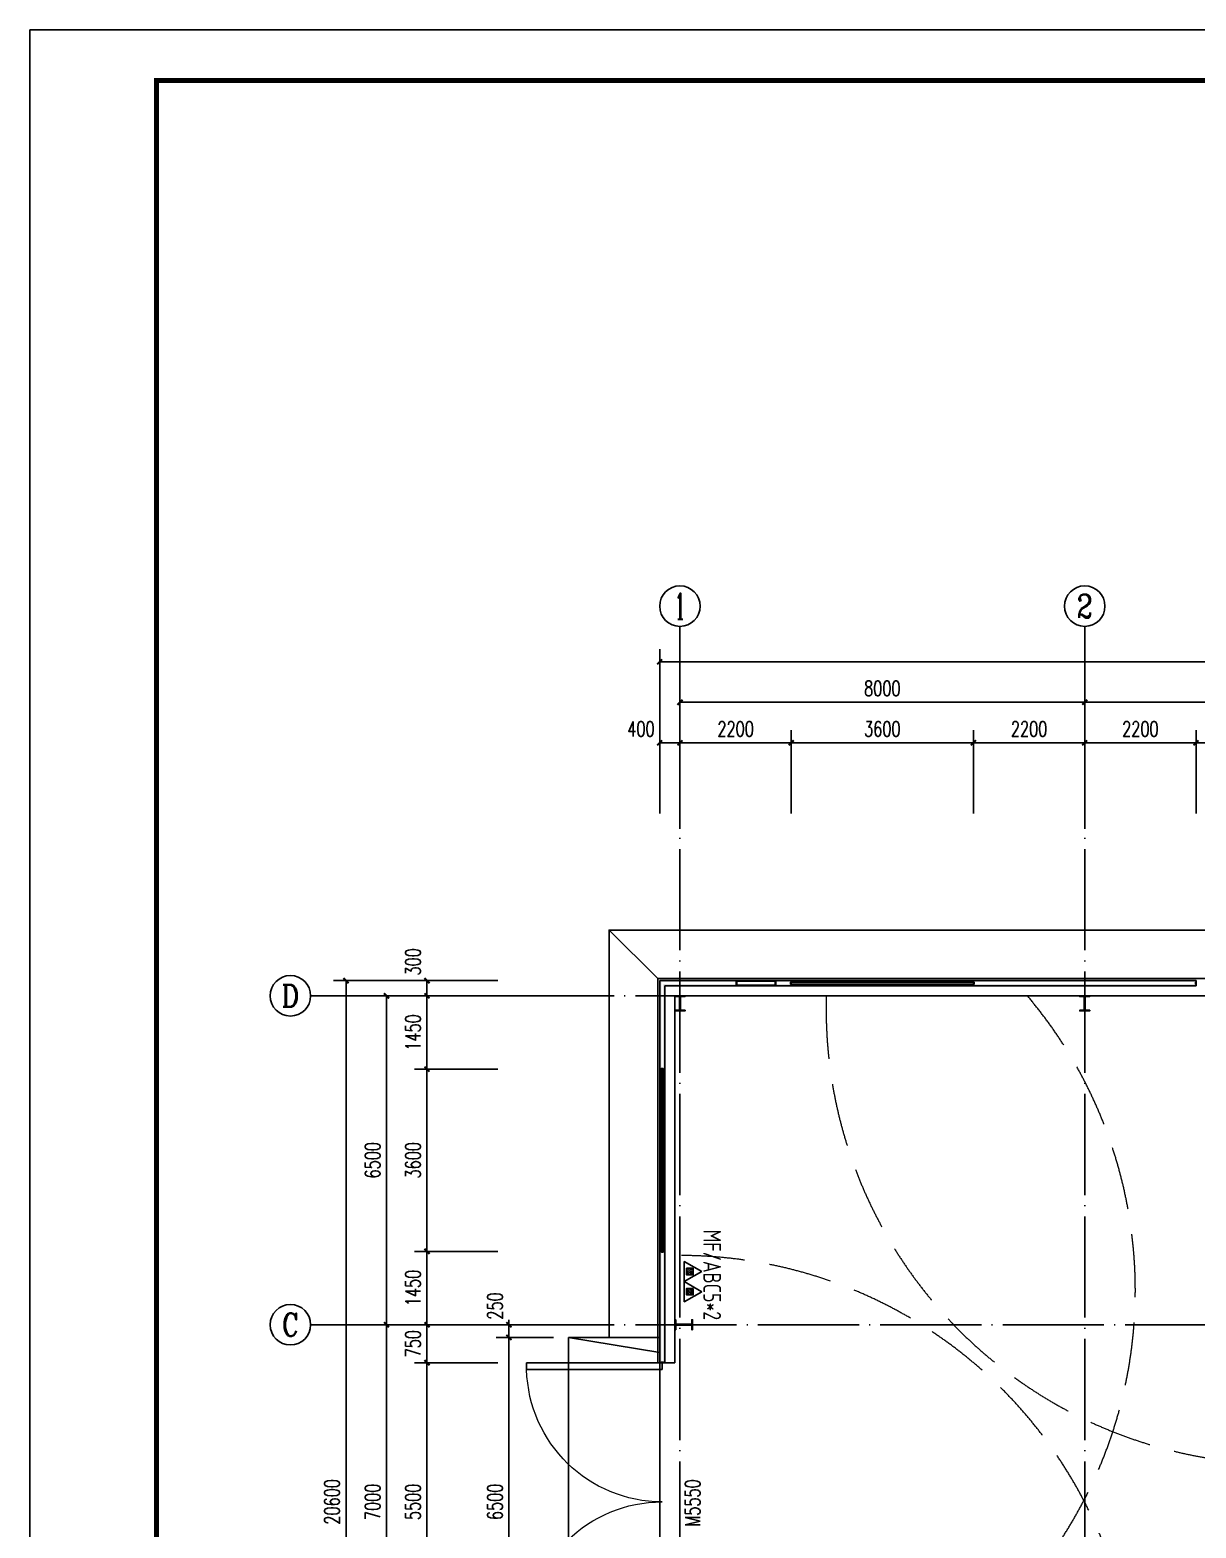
# Model space of a CAD drawing. Extents: x 4579863 to 4663963, y -547270 to -273670.
# Drawn here: x 4579863 to 4602910, y -452240 to -422637 of the extents above; entities that cross this region are included whole.
import ezdxf
from ezdxf.enums import TextEntityAlignment as Align

# ---------------------------------------------------------------- set-up
doc = ezdxf.new("R2010")
doc.units = 0
doc.header["$LTSCALE"] = 1000
doc.header["$MEASUREMENT"] = 0
doc.linetypes.add('DASH', pattern=[0.35, 0.25, -0.1])
doc.linetypes.add('DOTE', pattern=[2.42, 2, -0.2, 0.02, -0.2])
doc.layers.get('0').update_dxf_attribs({"linetype": 'CONTINUOUS'})
doc.layers.get('Defpoints').update_dxf_attribs({"linetype": 'CONTINUOUS'})
doc.layers.add('_0', color=7, linetype='CONTINUOUS', lineweight=25)
for name, color, linetype in [('AXIS', 3, 'CONTINUOUS'), ('AXIS_TEXT', 7, 'CONTINUOUS'), ('DOTE', 252, 'CONTINUOUS'), ('PIPE-消防', 1, 'CONTINUOUS'), ('Prof', 2, 'CONTINUOUS'), ('PUB_DIM', 3, 'CONTINUOUS'), ('PUB_TITLE', 4, 'CONTINUOUS'), ('PUB_WALL', 9, 'CONTINUOUS'), ('STAIR', 5, 'CONTINUOUS'), ('TEXT_给水', 7, 'CONTINUOUS'), ('WALL-MOVE', 6, 'CONTINUOUS'), ('WINDOW', 4, 'CONTINUOUS'), ('WINDOW_TEXT', 7, 'CONTINUOUS')]:
    doc.layers.add(name, color=color, linetype=linetype)
doc.styles.add('_TCH_AXIS', font='COMPLEX', dxfattribs={"bigfont": 'GBCBIG'})
doc.styles.add('_TCH_DIM_T3', font='SIMPLEX', dxfattribs={"width": 0.705882, "bigfont": 'GBCBIG'})
doc.styles.add('_TCH_WINDOW', font='SIMPLEX', dxfattribs={"height": 3.5, "bigfont": 'GBCBIG'})
doc.styles.add('COMPLEX', font='COMPLEX')
doc.styles.add('sceie', font='SCEIE', dxfattribs={"width": 0.75, "bigfont": 'SCEIC'})
doc.dimstyles.new('_TCH_ARCH&&100', dxfattribs={"dimtxt": 297.5, "dimasz": 100, "dimexe": 250, "dimexo": 300, "dimgap": 126.25, "dimtad": 1, "dimdec": 0, "dimzin": 0, "dimdsep": 46, "dimtxsty": '_TCH_DIM_T3', "dimblk": 'ARCHTICK', "dimcen": 0.09, "dimclrt": 7, "dimazin": 2, "dimtfac": 1, "dimtdec": 0, "dimtix": 1, "dimtmove": 2, "dimatfit": 3, "dimfxl": 0, "dimtolj": 1, "dimtzin": 0, "dimarcsym": 0})

# ---------------------------------------------------------------- blocks, each defined once
blk = doc.blocks.new('_ArchTick')
at = {"color": 0, "linetype": 'ByBlock', "const_width": 0.4}
blk.add_lwpolyline([(-0.5, -0.5), (0.5, 0.5)], dxfattribs=at)
blk = doc.blocks.new('*D322')
at = {"layer": 'Defpoints', "color": 0}
for p in [(4589330, -448473), (4590510, -448473), (4590510, -454973)]:
    blk.add_point(p, dxfattribs=at)
at = {"layer": 'PUB_DIM', "color": 0, "lineweight": -2}
for p, q in [((4590210, -448473), (4589080, -448473)), ((4589330, -454973), (4589330, -448473)), ((4590210, -454973), (4589080, -454973))]:
    blk.add_line(p, q, dxfattribs=at)
at = {"layer": 'PUB_DIM', "color": 0, "lineweight": -2, "xscale": 100, "yscale": 100, "zscale": 100}
for p, rotation in [((4589330, -448473), 90), ((4589330, -454973), 270)]:
    blk.add_blockref('_ArchTick', p, dxfattribs=dict(at, rotation=rotation))
at = {"layer": 'PUB_DIM', "color": 7, "insert": (4589055, -451723), "char_height": 297.5, "attachment_point": 5, "rotation": 90, "style": '_TCH_DIM_T3'}
blk.add_mtext('\\A1;6500', dxfattribs=at)
blk = doc.blocks.new('*D323')
at = {"layer": 'Defpoints', "color": 0}
for p in [(4589330, -448223), (4590510, -448223), (4590510, -448473)]:
    blk.add_point(p, dxfattribs=at)
at = {"layer": 'PUB_DIM', "color": 0, "lineweight": -2}
for p, q in [((4589330, -448223), (4589330, -448123)), ((4590210, -448223), (4589080, -448223)), ((4590210, -448473), (4589080, -448473)), ((4589330, -448473), (4589330, -448223)), ((4589330, -448473), (4589330, -448573))]:
    blk.add_line(p, q, dxfattribs=at)
at = {"layer": 'PUB_DIM', "color": 0, "lineweight": -2, "xscale": 100, "yscale": 100, "zscale": 100}
for p, rotation in [((4589330, -448223), 270), ((4589330, -448473), 90)]:
    blk.add_blockref('_ArchTick', p, dxfattribs=dict(at, rotation=rotation))
at = {"layer": 'PUB_DIM', "color": 7, "insert": (4589055, -447853), "char_height": 297.5, "attachment_point": 5, "rotation": 90, "style": '_TCH_DIM_T3'}
blk.add_mtext('\\A1;250', dxfattribs=at)
blk = doc.blocks.new('*D339')
at = {"layer": 'Defpoints', "color": 0}
for p in [(4587710, -448973), (4589410, -448973), (4589410, -454473)]:
    blk.add_point(p, dxfattribs=at)
at = {"layer": 'PUB_DIM', "color": 0, "lineweight": -2}
for p, q in [((4589110, -448973), (4587460, -448973)), ((4587710, -454473), (4587710, -448973)), ((4589110, -454473), (4587460, -454473))]:
    blk.add_line(p, q, dxfattribs=at)
at = {"layer": 'PUB_DIM', "color": 0, "lineweight": -2, "xscale": 100, "yscale": 100, "zscale": 100}
for p, rotation in [((4587710, -448973), 90), ((4587710, -454473), 270)]:
    blk.add_blockref('_ArchTick', p, dxfattribs=dict(at, rotation=rotation))
at = {"layer": 'PUB_DIM', "color": 7, "insert": (4587435, -451723), "char_height": 297.5, "attachment_point": 5, "rotation": 90, "style": '_TCH_DIM_T3'}
blk.add_mtext('\\A1;5500', dxfattribs=at)
blk = doc.blocks.new('*D340')
at = {"layer": 'Defpoints', "color": 0}
for p in [(4587710, -448223), (4589410, -448223), (4589410, -448973)]:
    blk.add_point(p, dxfattribs=at)
at = {"layer": 'PUB_DIM', "color": 0, "lineweight": -2}
for p, q in [((4587710, -448223), (4587710, -448123)), ((4589110, -448223), (4587460, -448223)), ((4587710, -448973), (4587710, -448223)), ((4589110, -448973), (4587460, -448973)), ((4587710, -448973), (4587710, -449073))]:
    blk.add_line(p, q, dxfattribs=at)
at = {"layer": 'PUB_DIM', "color": 0, "lineweight": -2, "xscale": 100, "yscale": 100, "zscale": 100}
for p, rotation in [((4587710, -448223), 270), ((4587710, -448973), 90)]:
    blk.add_blockref('_ArchTick', p, dxfattribs=dict(at, rotation=rotation))
at = {"layer": 'PUB_DIM', "color": 7, "insert": (4587435, -448598), "char_height": 297.5, "attachment_point": 5, "rotation": 90, "style": '_TCH_DIM_T3'}
blk.add_mtext('\\A1;750', dxfattribs=at)
blk = doc.blocks.new('*D341')
at = {"layer": 'Defpoints', "color": 0}
for p in [(4587710, -446773), (4589410, -446773), (4589410, -448223)]:
    blk.add_point(p, dxfattribs=at)
at = {"layer": 'PUB_DIM', "color": 0, "lineweight": -2}
for p, q in [((4589110, -446773), (4587460, -446773)), ((4587710, -448223), (4587710, -446773)), ((4589110, -448223), (4587460, -448223))]:
    blk.add_line(p, q, dxfattribs=at)
at = {"layer": 'PUB_DIM', "color": 0, "lineweight": -2, "xscale": 100, "yscale": 100, "zscale": 100}
for p, rotation in [((4587710, -446773), 90), ((4587710, -448223), 270)]:
    blk.add_blockref('_ArchTick', p, dxfattribs=dict(at, rotation=rotation))
at = {"layer": 'PUB_DIM', "color": 7, "insert": (4587435, -447498), "char_height": 297.5, "attachment_point": 5, "rotation": 90, "style": '_TCH_DIM_T3'}
blk.add_mtext('\\A1;1450', dxfattribs=at)
blk = doc.blocks.new('*D342')
at = {"layer": 'Defpoints', "color": 0}
for p in [(4587710, -443173), (4589410, -443173), (4589410, -446773)]:
    blk.add_point(p, dxfattribs=at)
at = {"layer": 'PUB_DIM', "color": 0, "lineweight": -2}
for p, q in [((4589110, -443173), (4587460, -443173)), ((4587710, -446773), (4587710, -443173)), ((4589110, -446773), (4587460, -446773))]:
    blk.add_line(p, q, dxfattribs=at)
at = {"layer": 'PUB_DIM', "color": 0, "lineweight": -2, "xscale": 100, "yscale": 100, "zscale": 100}
for p, rotation in [((4587710, -443173), 90), ((4587710, -446773), 270)]:
    blk.add_blockref('_ArchTick', p, dxfattribs=dict(at, rotation=rotation))
at = {"layer": 'PUB_DIM', "color": 7, "insert": (4587435, -444973), "char_height": 297.5, "attachment_point": 5, "rotation": 90, "style": '_TCH_DIM_T3'}
blk.add_mtext('\\A1;3600', dxfattribs=at)
blk = doc.blocks.new('*D343')
at = {"layer": 'Defpoints', "color": 0}
for p in [(4587710, -441723), (4589410, -441723), (4589410, -443173)]:
    blk.add_point(p, dxfattribs=at)
at = {"layer": 'PUB_DIM', "color": 0, "lineweight": -2}
for p, q in [((4589110, -441723), (4587460, -441723)), ((4587710, -443173), (4587710, -441723)), ((4589110, -443173), (4587460, -443173))]:
    blk.add_line(p, q, dxfattribs=at)
at = {"layer": 'PUB_DIM', "color": 0, "lineweight": -2, "xscale": 100, "yscale": 100, "zscale": 100}
for p, rotation in [((4587710, -441723), 90), ((4587710, -443173), 270)]:
    blk.add_blockref('_ArchTick', p, dxfattribs=dict(at, rotation=rotation))
at = {"layer": 'PUB_DIM', "color": 7, "insert": (4587435, -442448), "char_height": 297.5, "attachment_point": 5, "rotation": 90, "style": '_TCH_DIM_T3'}
blk.add_mtext('\\A1;1450', dxfattribs=at)
blk = doc.blocks.new('*D344')
at = {"layer": 'Defpoints', "color": 0}
for p in [(4587710, -441423), (4589410, -441423), (4589410, -441723)]:
    blk.add_point(p, dxfattribs=at)
at = {"layer": 'PUB_DIM', "color": 0, "lineweight": -2}
for p, q in [((4589110, -441423), (4587460, -441423)), ((4587710, -441723), (4587710, -441423)), ((4589110, -441723), (4587460, -441723))]:
    blk.add_line(p, q, dxfattribs=at)
at = {"layer": 'PUB_DIM', "color": 0, "lineweight": -2, "xscale": 100, "yscale": 100, "zscale": 100}
for p, rotation in [((4587710, -441423), 90), ((4587710, -441723), 270)]:
    blk.add_blockref('_ArchTick', p, dxfattribs=dict(at, rotation=rotation))
at = {"layer": 'PUB_DIM', "color": 7, "insert": (4587435, -441053), "char_height": 297.5, "attachment_point": 5, "rotation": 90, "style": '_TCH_DIM_T3'}
blk.add_mtext('\\A1;300', dxfattribs=at)
blk = doc.blocks.new('*D376')
at = {"layer": 'Defpoints', "color": 0}
for p in [(4592710, -436723), (4592310, -438423), (4592710, -438423)]:
    blk.add_point(p, dxfattribs=at)
at = {"layer": 'PUB_DIM', "color": 0, "lineweight": -2}
for p, q in [((4592310, -438123), (4592310, -436473)), ((4592710, -438123), (4592710, -436473)), ((4592310, -436723), (4592710, -436723))]:
    blk.add_line(p, q, dxfattribs=at)
at = {"layer": 'PUB_DIM', "color": 0, "lineweight": -2, "xscale": 100, "yscale": 100, "zscale": 100, "rotation": 180}
blk.add_blockref('_ArchTick', (4592310, -436723), dxfattribs=at)
at = {"layer": 'PUB_DIM', "color": 0, "lineweight": -2, "xscale": 100, "yscale": 100, "zscale": 100}
blk.add_blockref('_ArchTick', (4592710, -436723), dxfattribs=at)
at = {"layer": 'PUB_DIM', "color": 7, "insert": (4591940, -436448), "char_height": 297.5, "attachment_point": 5, "style": '_TCH_DIM_T3'}
blk.add_mtext('\\A1;400', dxfattribs=at)
blk = doc.blocks.new('*D377')
at = {"layer": 'Defpoints', "color": 0}
for p in [(4594910, -436723), (4592710, -438423), (4594910, -438423)]:
    blk.add_point(p, dxfattribs=at)
at = {"layer": 'PUB_DIM', "color": 0, "lineweight": -2}
for p, q in [((4592710, -438123), (4592710, -436473)), ((4594910, -438123), (4594910, -436473)), ((4592710, -436723), (4594910, -436723))]:
    blk.add_line(p, q, dxfattribs=at)
at = {"layer": 'PUB_DIM', "color": 0, "lineweight": -2, "xscale": 100, "yscale": 100, "zscale": 100, "rotation": 180}
blk.add_blockref('_ArchTick', (4592710, -436723), dxfattribs=at)
at = {"layer": 'PUB_DIM', "color": 0, "lineweight": -2, "xscale": 100, "yscale": 100, "zscale": 100}
blk.add_blockref('_ArchTick', (4594910, -436723), dxfattribs=at)
at = {"layer": 'PUB_DIM', "color": 7, "insert": (4593810, -436448), "char_height": 297.5, "attachment_point": 5, "style": '_TCH_DIM_T3'}
blk.add_mtext('\\A1;2200', dxfattribs=at)
blk = doc.blocks.new('*D378')
at = {"layer": 'Defpoints', "color": 0}
for p in [(4598510, -436723), (4594910, -438423), (4598510, -438423)]:
    blk.add_point(p, dxfattribs=at)
at = {"layer": 'PUB_DIM', "color": 0, "lineweight": -2}
for p, q in [((4594910, -438123), (4594910, -436473)), ((4598510, -438123), (4598510, -436473)), ((4594910, -436723), (4598510, -436723))]:
    blk.add_line(p, q, dxfattribs=at)
at = {"layer": 'PUB_DIM', "color": 0, "lineweight": -2, "xscale": 100, "yscale": 100, "zscale": 100, "rotation": 180}
blk.add_blockref('_ArchTick', (4594910, -436723), dxfattribs=at)
at = {"layer": 'PUB_DIM', "color": 0, "lineweight": -2, "xscale": 100, "yscale": 100, "zscale": 100}
blk.add_blockref('_ArchTick', (4598510, -436723), dxfattribs=at)
at = {"layer": 'PUB_DIM', "color": 7, "insert": (4596710, -436448), "char_height": 297.5, "attachment_point": 5, "style": '_TCH_DIM_T3'}
blk.add_mtext('\\A1;3600', dxfattribs=at)
blk = doc.blocks.new('*D379')
at = {"layer": 'Defpoints', "color": 0}
for p in [(4600710, -436723), (4598510, -438423), (4600710, -438423)]:
    blk.add_point(p, dxfattribs=at)
at = {"layer": 'PUB_DIM', "color": 0, "lineweight": -2}
for p, q in [((4598510, -438123), (4598510, -436473)), ((4600710, -438123), (4600710, -436473)), ((4598510, -436723), (4600710, -436723))]:
    blk.add_line(p, q, dxfattribs=at)
at = {"layer": 'PUB_DIM', "color": 0, "lineweight": -2, "xscale": 100, "yscale": 100, "zscale": 100, "rotation": 180}
blk.add_blockref('_ArchTick', (4598510, -436723), dxfattribs=at)
at = {"layer": 'PUB_DIM', "color": 0, "lineweight": -2, "xscale": 100, "yscale": 100, "zscale": 100}
blk.add_blockref('_ArchTick', (4600710, -436723), dxfattribs=at)
at = {"layer": 'PUB_DIM', "color": 7, "insert": (4599610, -436448), "char_height": 297.5, "attachment_point": 5, "style": '_TCH_DIM_T3'}
blk.add_mtext('\\A1;2200', dxfattribs=at)
blk = doc.blocks.new('*D380')
at = {"layer": 'Defpoints', "color": 0}
for p in [(4602910, -436723), (4600710, -438423), (4602910, -438423)]:
    blk.add_point(p, dxfattribs=at)
at = {"layer": 'PUB_DIM', "color": 0, "lineweight": -2}
for p, q in [((4600710, -438123), (4600710, -436473)), ((4602910, -438123), (4602910, -436473)), ((4600710, -436723), (4602910, -436723))]:
    blk.add_line(p, q, dxfattribs=at)
at = {"layer": 'PUB_DIM', "color": 0, "lineweight": -2, "xscale": 100, "yscale": 100, "zscale": 100, "rotation": 180}
blk.add_blockref('_ArchTick', (4600710, -436723), dxfattribs=at)
at = {"layer": 'PUB_DIM', "color": 0, "lineweight": -2, "xscale": 100, "yscale": 100, "zscale": 100}
blk.add_blockref('_ArchTick', (4602910, -436723), dxfattribs=at)
at = {"layer": 'PUB_DIM', "color": 7, "insert": (4601810, -436448), "char_height": 297.5, "attachment_point": 5, "style": '_TCH_DIM_T3'}
blk.add_mtext('\\A1;2200', dxfattribs=at)
blk = doc.blocks.new('*D381')
at = {"layer": 'Defpoints', "color": 0}
for p in [(4606510, -436723), (4602910, -438423), (4606510, -438423)]:
    blk.add_point(p, dxfattribs=at)
at = {"layer": 'PUB_DIM', "color": 0, "lineweight": -2}
for p, q in [((4602910, -438123), (4602910, -436473)), ((4606510, -438123), (4606510, -436473)), ((4602910, -436723), (4606510, -436723))]:
    blk.add_line(p, q, dxfattribs=at)
at = {"layer": 'PUB_DIM', "color": 0, "lineweight": -2, "xscale": 100, "yscale": 100, "zscale": 100, "rotation": 180}
blk.add_blockref('_ArchTick', (4602910, -436723), dxfattribs=at)
at = {"layer": 'PUB_DIM', "color": 0, "lineweight": -2, "xscale": 100, "yscale": 100, "zscale": 100}
blk.add_blockref('_ArchTick', (4606510, -436723), dxfattribs=at)
at = {"layer": 'PUB_DIM', "color": 7, "insert": (4604710, -436448), "char_height": 297.5, "attachment_point": 5, "style": '_TCH_DIM_T3'}
blk.add_mtext('\\A1;3600', dxfattribs=at)
blk = doc.blocks.new('$DorLib2D$00000002')
for p, q in [((-0.5, 0), (-0.5, 0.4875)), ((-0.475, 0.4875), (-0.5, 0.4875)), ((-0.475, 0), (-0.475, 0.4875)), ((0.475, 0), (0.475, 0.4875)), ((0.475, 0.4875), (0.5, 0.4875)), ((0.5, 0), (0.5, 0.4875)), ((-0.5, 0), (-0.475, 0)), ((0.5, 0), (0.475, 0))]:
    blk.add_line(p, q)
at = {"lineweight": 13}
for centre, start, end in [((-0.4875, 0), 0, 88.5307), ((0.4875, 0), 91.4693, 180)]:
    blk.add_arc(centre, 0.4875, start, end, dxfattribs=at)
blk = doc.blocks.new('$TCHSYS$WIN2D')
for p, q in [((-0.5, 0.5), (0.5, 0.5)), ((-0.5, 0.5), (-0.5, -0.5)), ((0.5, 0.5), (0.5, -0.5)), ((0.5, 0.1667), (-0.5, 0.1667)), ((0.5, -0.1667), (-0.5, -0.1667)), ((-0.5, -0.5), (0.5, -0.5))]:
    blk.add_line(p, q)
blk = doc.blocks.new('*D300')
at = {"layer": 'AXIS', "color": 0, "lineweight": -2}
for p, q in [((4589110, -448223), (4586660, -448223)), ((4586910, -455223), (4586910, -448223)), ((4589110, -455223), (4586660, -455223))]:
    blk.add_line(p, q, dxfattribs=at)
at = {"layer": 'Defpoints', "color": 0}
for p in [(4586910, -448223), (4589410, -448223), (4589410, -455223)]:
    blk.add_point(p, dxfattribs=at)
at = {"layer": 'AXIS', "color": 0, "lineweight": -2, "xscale": 100, "yscale": 100, "zscale": 100}
for p, rotation in [((4586910, -448223), 90), ((4586910, -455223), 270)]:
    blk.add_blockref('_ArchTick', p, dxfattribs=dict(at, rotation=rotation))
at = {"layer": 'AXIS', "color": 7, "insert": (4586635, -451723), "char_height": 297.5, "attachment_point": 5, "rotation": 90, "style": '_TCH_DIM_T3'}
blk.add_mtext('\\A1;7000', dxfattribs=at)
blk = doc.blocks.new('*D301')
at = {"layer": 'AXIS', "color": 0, "lineweight": -2}
for p, q in [((4589110, -441723), (4586660, -441723)), ((4586910, -448223), (4586910, -441723)), ((4589110, -448223), (4586660, -448223))]:
    blk.add_line(p, q, dxfattribs=at)
at = {"layer": 'Defpoints', "color": 0}
for p in [(4586910, -441723), (4589410, -441723), (4589410, -448223)]:
    blk.add_point(p, dxfattribs=at)
at = {"layer": 'AXIS', "color": 0, "lineweight": -2, "xscale": 100, "yscale": 100, "zscale": 100}
for p, rotation in [((4586910, -441723), 90), ((4586910, -448223), 270)]:
    blk.add_blockref('_ArchTick', p, dxfattribs=dict(at, rotation=rotation))
at = {"layer": 'AXIS', "color": 7, "insert": (4586635, -444973), "char_height": 297.5, "attachment_point": 5, "rotation": 90, "style": '_TCH_DIM_T3'}
blk.add_mtext('\\A1;6500', dxfattribs=at)
blk = doc.blocks.new('*D302')
at = {"layer": 'AXIS', "color": 0, "lineweight": -2}
for p, q in [((4589110, -441423), (4585860, -441423)), ((4586110, -462023), (4586110, -441423)), ((4589110, -462023), (4585860, -462023))]:
    blk.add_line(p, q, dxfattribs=at)
at = {"layer": 'Defpoints', "color": 0}
for p in [(4586110, -441423), (4589410, -441423), (4589410, -462023)]:
    blk.add_point(p, dxfattribs=at)
at = {"layer": 'AXIS', "color": 0, "lineweight": -2, "xscale": 100, "yscale": 100, "zscale": 100}
for p, rotation in [((4586110, -441423), 90), ((4586110, -462023), 270)]:
    blk.add_blockref('_ArchTick', p, dxfattribs=dict(at, rotation=rotation))
at = {"layer": 'AXIS', "color": 7, "insert": (4585835, -451723), "char_height": 297.5, "attachment_point": 5, "rotation": 90, "style": '_TCH_DIM_T3'}
blk.add_mtext('\\A1;20600', dxfattribs=at)
blk = doc.blocks.new('_AXISO')
blk.add_circle((0, 0), 0.5)
at = {"layer": 'AXIS_TEXT', "style": 'COMPLEX', "width": 1.041667}
blk.add_attdef('A', text='', height=0.56, dxfattribs=at).set_placement((-0.25, -0.28), (0.25, -0.28), align=Align.FIT)
blk = doc.blocks.new('*D307')
at = {"layer": 'AXIS', "color": 0, "lineweight": -2}
for p, q in [((4592710, -438123), (4592710, -435673)), ((4600710, -438123), (4600710, -435673)), ((4592710, -435923), (4600710, -435923))]:
    blk.add_line(p, q, dxfattribs=at)
at = {"layer": 'Defpoints', "color": 0}
for p in [(4600710, -435923), (4592710, -438423), (4600710, -438423)]:
    blk.add_point(p, dxfattribs=at)
at = {"layer": 'AXIS', "color": 0, "lineweight": -2, "xscale": 100, "yscale": 100, "zscale": 100, "rotation": 180}
blk.add_blockref('_ArchTick', (4592710, -435923), dxfattribs=at)
at = {"layer": 'AXIS', "color": 0, "lineweight": -2, "xscale": 100, "yscale": 100, "zscale": 100}
blk.add_blockref('_ArchTick', (4600710, -435923), dxfattribs=at)
at = {"layer": 'AXIS', "color": 7, "insert": (4596710, -435648), "char_height": 297.5, "attachment_point": 5, "style": '_TCH_DIM_T3'}
blk.add_mtext('\\A1;8000', dxfattribs=at)
blk = doc.blocks.new('*D308')
at = {"layer": 'AXIS', "color": 0, "lineweight": -2}
for p, q in [((4600710, -438123), (4600710, -435673)), ((4608710, -438123), (4608710, -435673)), ((4600710, -435923), (4608710, -435923))]:
    blk.add_line(p, q, dxfattribs=at)
at = {"layer": 'Defpoints', "color": 0}
for p in [(4608710, -435923), (4600710, -438423), (4608710, -438423)]:
    blk.add_point(p, dxfattribs=at)
at = {"layer": 'AXIS', "color": 0, "lineweight": -2, "xscale": 100, "yscale": 100, "zscale": 100, "rotation": 180}
blk.add_blockref('_ArchTick', (4600710, -435923), dxfattribs=at)
at = {"layer": 'AXIS', "color": 0, "lineweight": -2, "xscale": 100, "yscale": 100, "zscale": 100}
blk.add_blockref('_ArchTick', (4608710, -435923), dxfattribs=at)
at = {"layer": 'AXIS', "color": 7, "insert": (4604710, -435648), "char_height": 297.5, "attachment_point": 5, "style": '_TCH_DIM_T3'}
blk.add_mtext('\\A1;8000', dxfattribs=at)
blk = doc.blocks.new('*D313')
at = {"layer": 'AXIS', "color": 0, "lineweight": -2}
for p, q in [((4592310, -438123), (4592310, -434873)), ((4641110, -438123), (4641110, -434873)), ((4592310, -435123), (4641110, -435123))]:
    blk.add_line(p, q, dxfattribs=at)
at = {"layer": 'Defpoints', "color": 0}
for p in [(4641110, -435123), (4592310, -438423), (4641110, -438423)]:
    blk.add_point(p, dxfattribs=at)
at = {"layer": 'AXIS', "color": 0, "lineweight": -2, "xscale": 100, "yscale": 100, "zscale": 100, "rotation": 180}
blk.add_blockref('_ArchTick', (4592310, -435123), dxfattribs=at)
at = {"layer": 'AXIS', "color": 0, "lineweight": -2, "xscale": 100, "yscale": 100, "zscale": 100}
blk.add_blockref('_ArchTick', (4641110, -435123), dxfattribs=at)
at = {"layer": 'AXIS', "color": 7, "insert": (4616710, -434848), "char_height": 297.5, "attachment_point": 5, "style": '_TCH_DIM_T3'}
blk.add_mtext('\\A1;48800', dxfattribs=at)
blk = doc.blocks.new('严重危险灭火器')
h = blk.add_hatch()
h.set_pattern_fill('ANSI31', color=2, scale=200, style=0)
h.set_pattern_definition([(45, (7683561.927, -2197433.652), (-17.67767, 17.67767), [])])
h.paths.add_polyline_path([(7722041, -2190589), (7722171, -2190589), (7722171, -2190719), (7722041, -2190719)])
h = blk.add_hatch()
h.set_pattern_fill('ANSI31', color=2, scale=200, style=0)
h.set_pattern_definition([(45, (7683958.7, -2197433.652), (-17.67767, 17.67767), [])])
h.paths.add_polyline_path([(7722438, -2190589), (7722567, -2190589), (7722567, -2190719), (7722438, -2190719)])
at = {"color": 2}
for points in [[(7722106, -2190419), (7721907, -2190763), (7722304, -2190763)], [(7722041, -2190589), (7722171, -2190589), (7722171, -2190719), (7722041, -2190719)], [(7722503, -2190419), (7722304, -2190763), (7722701, -2190763)], [(7722438, -2190589), (7722567, -2190589), (7722567, -2190719), (7722438, -2190719)]]:
    blk.add_lwpolyline(points, close=True, dxfattribs=at)
at = {"layer": 'TEXT_给水', "color": 2, "linetype": 'Continuous', "style": 'sceie', "width": 0.86}
blk.add_text('MF/ABC5*2', height=350, dxfattribs=at).set_placement((7721277, -2190387))

msp = doc.modelspace()

# ---------------------------------------------------------------- hatches: boundary and pattern name
at = {"layer": 'Prof', "linetype": 'ByBlock'}
for points in [[(4592700, -442006.9), (4592610, -442006.9), (4592610, -442022.9), (4592810, -442022.9), (4592810, -442006.9), (4592720, -442006.9), (4592720, -441738.9), (4592810, -441738.9), (4592810, -441722.9), (4592610, -441722.9), (4592610, -441738.9), (4592700, -441738.9)], [(4600720, -442006.9), (4600810, -442006.9), (4600810, -442022.9), (4600610, -442022.9), (4600610, -442006.9), (4600700, -442006.9), (4600700, -441738.9), (4600610, -441738.9), (4600610, -441722.9), (4600810, -441722.9), (4600810, -441738.9), (4600720, -441738.9)], [(4592626, -448213), (4592626, -448123), (4592610, -448123), (4592610, -448323), (4592626, -448323), (4592626, -448233), (4592944, -448233), (4592944, -448323), (4592960, -448323), (4592960, -448123), (4592944, -448123), (4592944, -448213)]]:
    msp.add_hatch(color=256, dxfattribs=at).paths.add_polyline_path(points)
at = {"layer": 'PUB_WALL'}
for points in [[(4592310, -441422.9), (4592310, -443172.9), (4592340, -443142.9), (4592340, -441452.9)], [(4594910, -441422.9), (4592310, -441422.9), (4592340, -441452.9), (4594880, -441452.9)], [(4592410, -443172.9), (4592410, -441522.9), (4592380, -441492.9), (4592380, -443142.9)], [(4592410, -441522.9), (4594910, -441522.9), (4594880, -441492.9), (4592380, -441492.9)], [(4594910, -441522.9), (4594910, -441422.9), (4594880, -441452.9), (4594880, -441492.9)], [(4602910, -441422.9), (4598510, -441422.9), (4598540, -441452.9), (4602880, -441452.9)], [(4598510, -441422.9), (4598510, -441522.9), (4598540, -441492.9), (4598540, -441452.9)], [(4598510, -441522.9), (4602910, -441522.9), (4602880, -441492.9), (4598540, -441492.9)], [(4602910, -441522.9), (4602910, -441422.9), (4602880, -441452.9), (4602880, -441492.9)], [(4592310, -443172.9), (4592410, -443172.9), (4592380, -443142.9), (4592340, -443142.9)], [(4592410, -446772.9), (4592310, -446772.9), (4592340, -446802.9), (4592380, -446802.9)], [(4592310, -446772.9), (4592310, -448972.9), (4592340, -448942.9), (4592340, -446802.9)], [(4592410, -448972.9), (4592410, -446772.9), (4592380, -446802.9), (4592380, -448942.9)], [(4592310, -448972.9), (4592410, -448972.9), (4592380, -448942.9), (4592340, -448942.9)]]:
    msp.add_hatch(color=256, dxfattribs=at).paths.add_polyline_path(points)

# ---------------------------------------------------------------- linework, layer by layer
at = {"color": 0}
msp.add_lwpolyline([(4593817.5, -441522.9), (4594602.5, -441522.9), (4594602.5, -441422.9), (4593817.5, -441422.9), (4593817.5, -441522.9)], dxfattribs=at)
at = {"color": 0, "const_width": 30}
msp.add_lwpolyline([(4593832.5, -441507.9), (4594587.5, -441507.9), (4594587.5, -441437.9), (4593832.5, -441437.9)], close=True, dxfattribs=at)
at = {"layer": '_0', "color": 0}
for p, q in [((4592310, -448972.9), (4592270, -448972.9)), ((4592410, -448972.9), (4592610, -448972.9))]:
    msp.add_line(p, q, dxfattribs=at)
msp.add_lwpolyline([(4609960, -441722.9), (4592610, -441722.9), (4592610, -448972.9)], dxfattribs=at)
at = {"layer": 'AXIS', "color": 0}
for p, q in [((4592710, -438422.9), (4592710, -434422.9)), ((4600710, -438422.9), (4600710, -434422.9)), ((4589410, -441722.9), (4585410, -441722.9)), ((4589410, -448222.9), (4585410, -448222.9))]:
    msp.add_line(p, q, dxfattribs=at)
at = {"layer": 'DOTE', "linetype": 'DOTE'}
for p, q in [((4592710, -465022.9), (4592710, -438422.9)), ((4600710, -465022.9), (4600710, -438422.9)), ((4589410, -441722.9), (4644010, -441722.9)), ((4589410, -448222.9), (4644010, -448222.9))]:
    msp.add_line(p, q, dxfattribs=at)
at = {"layer": 'PIPE-消防', "color": 2, "linetype": 'DASH', "lineweight": 20, "ltscale": 5}
for centre, start, end in [((4592710, -447541.7), 270, 40.28071), ((4604598.2, -441975.8), 178.38969, 1.61031), ((4592710, -455855), 319.30824, 90)]:
    msp.add_arc(centre, 9000, start, end, dxfattribs=at)
at = {"layer": 'Prof', "linetype": 'ByBlock'}
for points in [[(4592810, -441722.9), (4592610, -441722.9), (4592610, -441738.9), (4592700, -441738.9), (4592700, -442006.9), (4592610, -442006.9), (4592610, -442022.9), (4592810, -442022.9), (4592810, -442006.9), (4592720, -442006.9), (4592720, -441738.9), (4592810, -441738.9)], [(4600610, -441722.9), (4600810, -441722.9), (4600810, -441738.9), (4600720, -441738.9), (4600720, -442006.9), (4600810, -442006.9), (4600810, -442022.9), (4600610, -442022.9), (4600610, -442006.9), (4600700, -442006.9), (4600700, -441738.9), (4600610, -441738.9)], [(4592960, -448323), (4592960, -448123), (4592944, -448123), (4592944, -448213), (4592626, -448213), (4592626, -448123), (4592610, -448123), (4592610, -448323), (4592626, -448323), (4592626, -448233), (4592944, -448233), (4592944, -448323)]]:
    msp.add_lwpolyline(points, close=True, dxfattribs=at)
at = {"layer": 'PUB_TITLE', "color": 4}
msp.add_lwpolyline([(4579862.8, -482036.7), (4663962.8, -482036.7), (4663962.8, -422636.7), (4579862.8, -422636.7)], close=True, dxfattribs=at)
at = {"layer": 'PUB_TITLE', "color": 4, "const_width": 100}
msp.add_lwpolyline([(4582362.8, -481036.7), (4662962.8, -481036.7), (4662962.8, -423636.7), (4582362.8, -423636.7)], close=True, dxfattribs=at)
at = {"layer": 'STAIR'}
for p, q in [((4592270, -441382.9), (4591310, -440422.9)), ((4590510, -448472.9), (4590510, -454972.9)), ((4590510, -448472.9), (4592310, -448772.9)), ((4590510, -448472.9), (4592310, -448472.9))]:
    msp.add_line(p, q, dxfattribs=at)
msp.add_lwpolyline([(4609460, -440422.9), (4591310, -440422.9), (4591310, -448472.9)], dxfattribs=at)
at = {"layer": 'WALL-MOVE'}
for p, q in [((4592310, -441422.9), (4592310, -443172.9)), ((4594910, -441422.9), (4592310, -441422.9)), ((4592410, -443172.9), (4592410, -441522.9)), ((4592410, -441522.9), (4594910, -441522.9)), ((4594910, -441522.9), (4594910, -441422.9)), ((4602910, -441422.9), (4598510, -441422.9)), ((4598510, -441422.9), (4598510, -441522.9)), ((4598510, -441522.9), (4602910, -441522.9)), ((4602910, -441522.9), (4602910, -441422.9)), ((4592310, -443172.9), (4592410, -443172.9)), ((4592410, -446772.9), (4592310, -446772.9)), ((4592310, -446772.9), (4592310, -448972.9)), ((4592410, -448972.9), (4592410, -446772.9)), ((4592310, -448972.9), (4592410, -448972.9))]:
    msp.add_line(p, q, dxfattribs=at)
at = {"layer": 'WINDOW'}
msp.add_line((4592310, -454472.9), (4592310, -448972.9), dxfattribs=at)
msp.add_lwpolyline([(4609960, -441382.9), (4592270, -441382.9), (4592270, -448972.9)], dxfattribs=at)

# ---------------------------------------------------------------- block references
at = {"layer": 'AXIS', "color": 0}
ref = msp.add_blockref('_AXISO', (4592710, -434022.9), dxfattribs=dict(at, xscale=800, yscale=800, zscale=800))
ref.add_attrib('A', '1', dxfattribs={"layer": 'AXIS_TEXT', "color": 0, "height": 514.7, "style": '_TCH_AXIS'}).set_placement((4592599.7, -434280.3), (4592820.3, -434280.3), align=Align.FIT)
ref = msp.add_blockref('_AXISO', (4600710, -434022.9), dxfattribs=dict(at, xscale=800, yscale=800, zscale=800))
ref.add_attrib('A', '2', dxfattribs={"layer": 'AXIS_TEXT', "color": 0, "height": 465.9, "style": '_TCH_AXIS'}).set_placement((4600554.7, -434255.9), (4600865.3, -434255.9), align=Align.FIT)
ref = msp.add_blockref('_AXISO', (4585010, -441722.9), dxfattribs=dict(at, xscale=800, yscale=800, zscale=800))
ref.add_attrib('A', 'D', dxfattribs={"layer": 'AXIS_TEXT', "color": 0, "height": 435.3, "style": '_TCH_AXIS'}).set_placement((4584833.8, -441940.6), (4585186.2, -441940.6), align=Align.FIT)
ref = msp.add_blockref('_AXISO', (4585010, -448222.9), dxfattribs=dict(at, xscale=800, yscale=800, zscale=800))
ref.add_attrib('A', 'C', dxfattribs={"layer": 'AXIS_TEXT', "color": 0, "height": 455.7, "style": '_TCH_AXIS'}).set_placement((4584847.2, -448450.8), (4585172.7, -448450.8), align=Align.FIT)
at = {"layer": 'PIPE-消防', "rotation": 270}
msp.add_blockref('严重危险灭火器', (6783559, 7274933.1), dxfattribs=at)
at = {"layer": 'WINDOW', "xscale": 3600, "yscale": -100, "zscale": 3600}
msp.add_blockref('$TCHSYS$WIN2D', (4596710, -441472.9), dxfattribs=at)
at = {"layer": 'WINDOW', "xscale": 3600, "yscale": -100, "zscale": 3600, "rotation": 90}
msp.add_blockref('$TCHSYS$WIN2D', (4592360, -444972.9), dxfattribs=at)
at = {"layer": 'WINDOW'}
ref = msp.add_blockref('$DorLib2D$00000002', (4592360, -451722.9), dxfattribs=dict(at, xscale=-5500, yscale=5500, zscale=-5500, rotation=90))
ref.add_attrib('A', 'M5550', (4593107.6, -452212.9), dxfattribs={"layer": 'WINDOW_TEXT', "height": 297.5, "rotation": 90, "style": '_TCH_WINDOW', "width": 0.705882})

# ---------------------------------------------------------------- dimensions: what is measured, and where the dimension line sits
at = {"layer": 'AXIS', "color": 0}
for p1, p2, distance, picture, middle in [((4592310, -438422.9), (4641110, -438422.9), 3300, '*D313', (4616710, -434847.9)), ((4592710, -438422.9), (4600710, -438422.9), 2500, '*D307', (4596710, -435647.9)), ((4600710, -438422.9), (4608710, -438422.9), 2500, '*D308', (4604710, -435647.9)), ((4589410, -462022.9), (4589410, -441422.9), 3300, '*D302', (4585835, -451722.9)), ((4589410, -448222.9), (4589410, -441722.9), 2500, '*D301', (4586635, -444972.9)), ((4589410, -455222.9), (4589410, -448222.9), 2500, '*D300', (4586635, -451722.9))]:
    dim = msp.add_aligned_dim(p1=p1, p2=p2, distance=distance, dimstyle='_TCH_ARCH&&100', dxfattribs=at)
    dim.commit()
    dim.dimension.update_dxf_attribs({"geometry": picture, "text_midpoint": middle})
at = {"layer": 'PUB_DIM', "color": 0}
for base, p1, p2, angle, picture, middle in [((4592710, -436722.9), (4592310, -438422.9), (4592710, -438422.9), 360, '*D376', (4591940, -436447.9)), ((4587710, -441422.9), (4589410, -441722.9), (4589410, -441422.9), 90, '*D344', (4587435, -441052.9)), ((4589330.4, -448222.9), (4590510, -448472.9), (4590510, -448222.9), 90, '*D323', (4589055.4, -447852.9))]:
    dim = msp.add_linear_dim(base=base, p1=p1, p2=p2, angle=angle, dimstyle='_TCH_ARCH&&100', dxfattribs=at)
    dim.commit()
    dim.dimension.update_dxf_attribs({"geometry": picture, "text_midpoint": middle, "dimtype": 161})
for p1, p2, distance, picture, middle in [((4592710, -438422.9), (4594910, -438422.9), 1700, '*D377', (4593810, -436447.9)), ((4594910, -438422.9), (4598510, -438422.9), 1700, '*D378', (4596710, -436447.9)), ((4598510, -438422.9), (4600710, -438422.9), 1700, '*D379', (4599610, -436447.9)), ((4600710, -438422.9), (4602910, -438422.9), 1700, '*D380', (4601810, -436447.9)), ((4602910, -438422.9), (4606510, -438422.9), 1700, '*D381', (4604710, -436447.9)), ((4589410, -443172.9), (4589410, -441722.9), 1700, '*D343', (4587435, -442447.9)), ((4589410, -446772.9), (4589410, -443172.9), 1700, '*D342', (4587435, -444972.9)), ((4589410, -448222.9), (4589410, -446772.9), 1700, '*D341', (4587435, -447497.9)), ((4589410, -448972.9), (4589410, -448222.9), 1700, '*D340', (4587435, -448597.9)), ((4590510, -454972.9), (4590510, -448472.9), 1179.6, '*D322', (4589055.4, -451722.9)), ((4589410, -454472.9), (4589410, -448972.9), 1700, '*D339', (4587435, -451722.9))]:
    dim = msp.add_aligned_dim(p1=p1, p2=p2, distance=distance, dimstyle='_TCH_ARCH&&100', dxfattribs=at)
    dim.commit()
    dim.dimension.update_dxf_attribs({"geometry": picture, "text_midpoint": middle})

doc.saveas('drawing.dxf')
